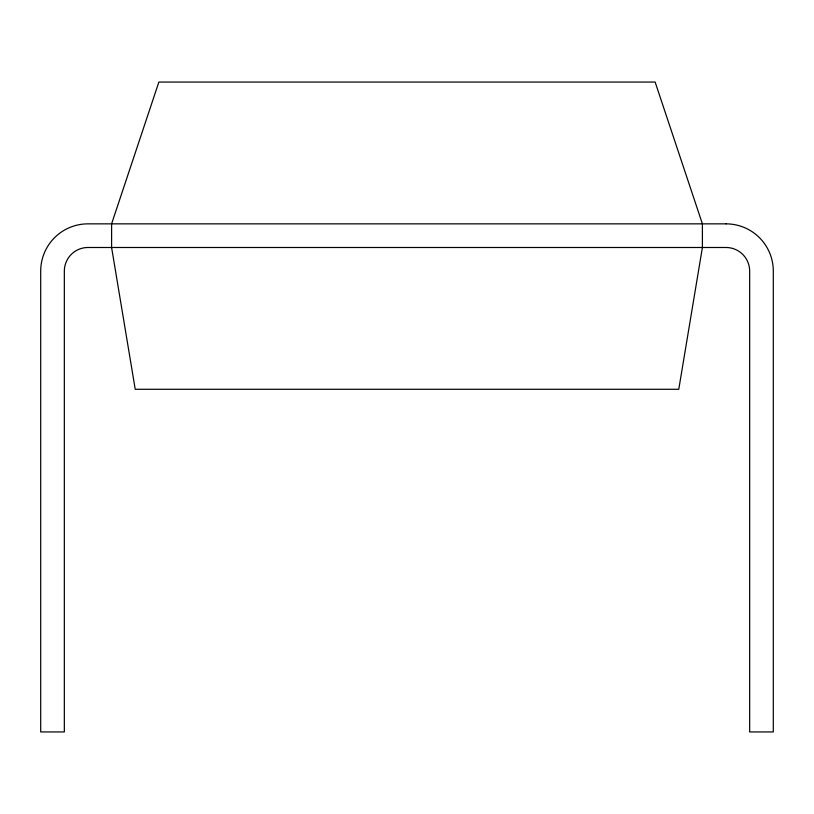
<?xml version="1.0" encoding="UTF-8"?>
<svg xmlns="http://www.w3.org/2000/svg" width="814" height="814" viewBox="0 0 814 814"><rect width="100%" height="100%" fill="white"/><g stroke="black" fill="none" stroke-linecap="round" stroke-linejoin="round"><path stroke-width="1.22" d="M702.401 247.487L678.774 389.275L135.226 389.275L111.599 247.487L111.599 223.85L158.862 82.061L655.138 82.061L702.401 223.85L702.401 247.487M726.037 223.85L87.963 223.85A47.263 47.263 0 0 0 40.7 271.113L40.7 731.939L64.337 731.939L64.337 271.113A23.637 23.637 0 0 1 87.963 247.487L726.037 247.487A23.637 23.637 0 0 1 749.663 271.113L749.663 731.939L773.3 731.939L773.3 271.113A47.263 47.263 0 0 0 726.037 223.85"/></g></svg>
